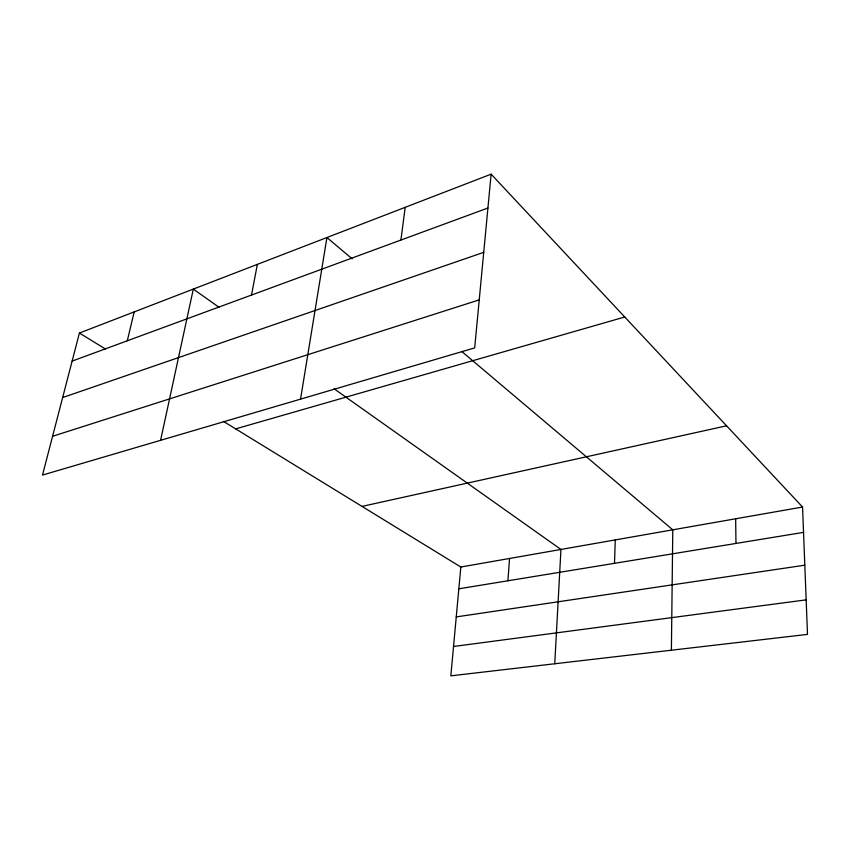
<?xml version="1.0" encoding="UTF-8"?>
<svg xmlns="http://www.w3.org/2000/svg" width="850" height="850" viewBox="0 0 850 850"><rect width="100%" height="100%" fill="white"/><g stroke="black" fill="none" stroke-linecap="round" stroke-linejoin="round"><path stroke-width="1.27" d="M671.394 650.207L672.786 529.816L461.709 351.433M614.497 563.327L615.283 539.909M554.753 663.765L560.957 549.451L334.071 388.769M507.907 580.784L509.554 558.471M223.423 421.377L460.838 567.024L450.84 675.835L807.5 634.398L802.559 507.036L491.119 174.165L79.422 333.041L42.5 475.065L474.693 347.894L491.119 174.165M400.913 240.051L405.195 207.326M300.549 399.139L326.931 237.532L352.144 258.836M251.494 295.067L257.359 264.382M160.586 440.321L193.322 289.096L218.971 307.254M127.287 340.786L134.194 311.908M72.133 361.101L487.921 208.016M62.656 397.556L483.735 252.344M52.583 436.284L479.241 299.869M235.641 428.878L624.761 316.997M362.015 506.398L726.559 425.808M460.838 567.024L802.559 507.036M458.83 588.816L803.537 532.376M456.248 616.909L804.812 565.186M453.528 646.489L806.161 599.856M79.422 333.041L105.442 348.999M735.654 518.776L735.972 543.437"/></g></svg>
